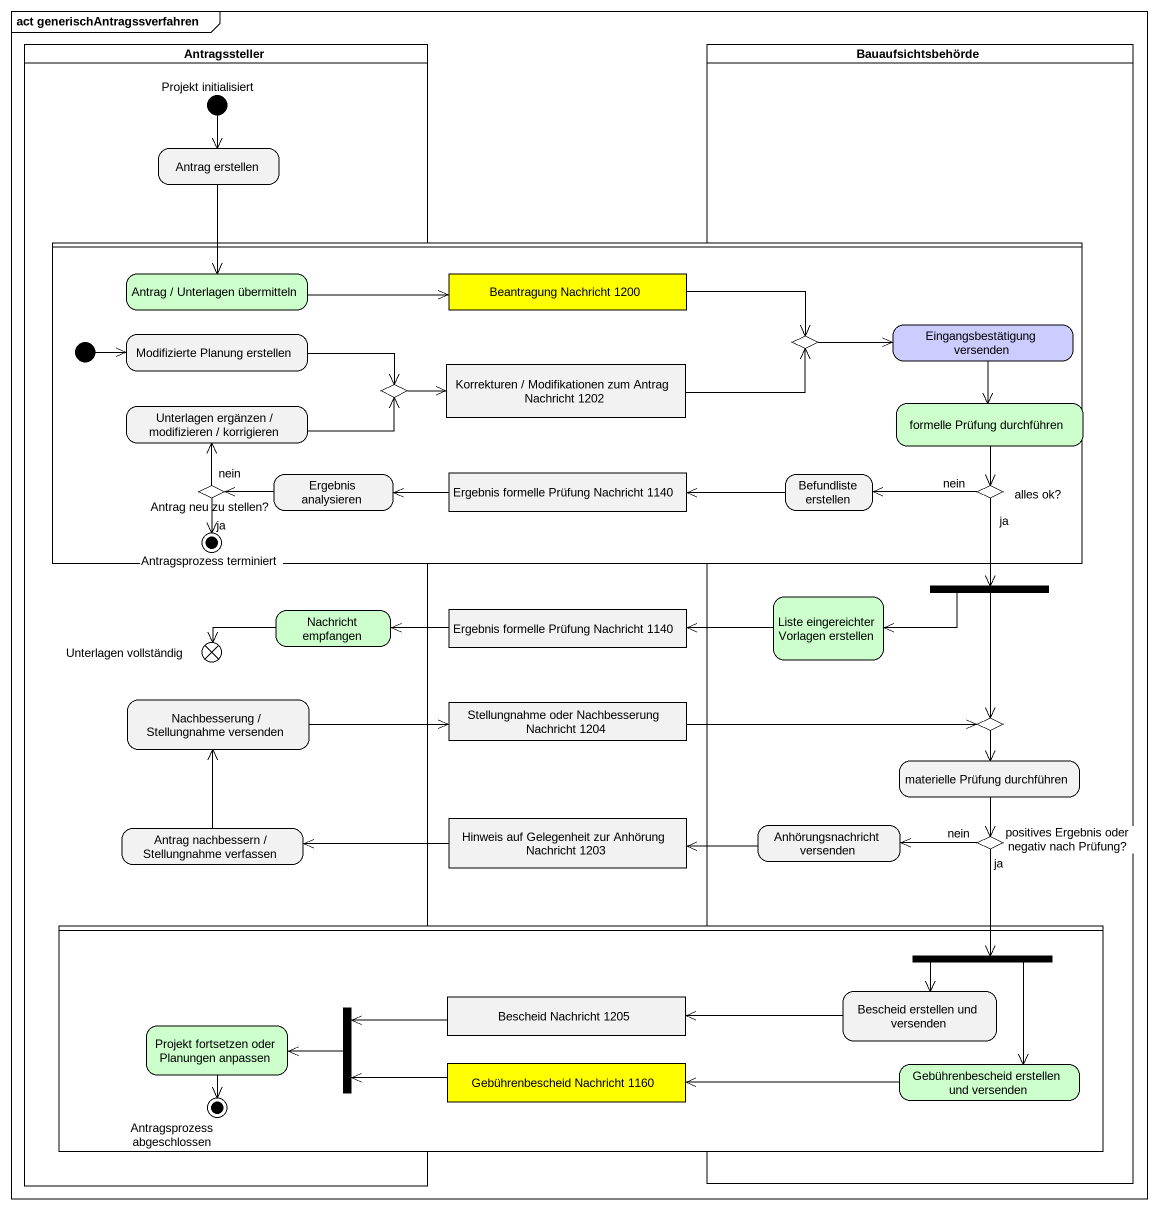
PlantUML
@startuml
mainframe act generischAntragssverfahren
hide empty description
state Antragssteller <<partition>> {
  state "Projekt initialisiert" as Projekt_initialisiert <<start>>
  state "Antrag erstellen" as Antrag_erstellen
  state "Nachricht empfangen" as Nachricht_empfangen #CCFFCC
  state "Unterlagen vollständig" as Unterlagen_vollständig <<end>>
  state "Nachbesserung / Stellungnahme versenden" as Nachbesserung_Stellungnahme
  state "Antrag nachbessern / Stellungnahme verfassen" as Antrag_nachbessern
}
state Bauaufsichtsbehörde <<partition>> {
  state fork1 <<fork>>
  state "Liste eingereichter Vorlagen erstellen" as Liste_eingereichter #CCFFCC
  state choice3 <<choice>>
  state "materielle Prüfung durchführen" as materielle_Prüfung
  state "Anhörungsnachricht versenden" as Anhörungsnachricht_versenden
  state "positives Ergebnis oder negativ nach Prüfung?" as positives_Ergebnis_oder <<choice>>
}
state " " as lane1 <<partition>> {
  state "Antrag / Unterlagen übermitteln" as Antrag_Unterlagen #CCFFCC
  state "Beantragung Nachricht 1200" as Beantragung_Nachricht_1200 <<object>> #FFFF00
  state "Modifizierte Planung erstellen" as Modifizierte_Planung
  state choice1 <<choice>>
  state "Eingangsbestätigung versenden" as Eingangsbestätigung #CCCCFF
  state choice2 <<choice>>
  state "Korrekturen / Modifikationen zum Antrag Nachricht 1202" as Korrekturen_Modifikationen <<object>>
  state "Unterlagen ergänzen / modifizieren / korrigieren" as Unterlagen_ergänzen
  state "formelle Prüfung durchführen" as formelle_Prüfung_durchführen #CCFFCC
  state "Antrag neu zu stellen?" as Antrag_neu_zu_stellen <<choice>>
  state "Ergebnis analysieren" as Ergebnis_analysieren
  state "Ergebnis formelle Prüfung Nachricht 1140" as Ergebnis_formelle_Prüfung <<object>>
  state "Befundliste erstellen" as Befundliste_erstellen
  state "alles ok?" as alles_ok <<choice>>
  state "Antragsprozess terminiert" as Antragsprozess_terminiert <<end>>
  [*] -right-> Modifizierte_Planung
}
state "Ergebnis formelle Prüfung Nachricht 1140" as Ergebnis_formelle_Prüfung_2 <<object>>
state "Stellungnahme oder Nachbesserung Nachricht 1204" as Stellungnahme_oder <<object>>
state "Hinweis auf Gelegenheit zur Anhörung Nachricht 1203" as Hinweis_auf_Gelegenheit_zur <<object>>
state " " as lane2 <<partition>> {
  state fork2 <<fork>>
  state "Projekt fortsetzen oder Planungen anpassen" as Projekt_fortsetzen_oder #CCFFCC
  state fork3 <<join>>
  state "Bescheid Nachricht 1205" as Bescheid_Nachricht_1205 <<object>>
  state "Bescheid erstellen und versenden" as Bescheid_erstellen_und
  state "Gebührenbescheid Nachricht 1160" as Gebührenbescheid_Nachricht <<object>> #FFFF00
  state "Gebührenbescheid erstellen und versenden" as Gebührenbescheid_erstellen #CCFFCC
  state "Antragsprozess abgeschlossen" as Antragsprozess_abgeschlossen <<end>>
}
Projekt_initialisiert --> Antrag_erstellen
Antrag_erstellen --> Antrag_Unterlagen
Antrag_Unterlagen -right-> Beantragung_Nachricht_1200
Beantragung_Nachricht_1200 -right-> choice1
Modifizierte_Planung -right-> choice2
choice1 -right-> Eingangsbestätigung
Eingangsbestätigung --> formelle_Prüfung_durchführen
choice2 -right-> Korrekturen_Modifikationen
Korrekturen_Modifikationen -right-> choice1
Unterlagen_ergänzen -right-> choice2
formelle_Prüfung_durchführen --> alles_ok
Antrag_neu_zu_stellen -up-> Unterlagen_ergänzen : nein
Antrag_neu_zu_stellen --> Antragsprozess_terminiert : ja
Ergebnis_analysieren -left-> Antrag_neu_zu_stellen
Ergebnis_formelle_Prüfung -left-> Ergebnis_analysieren
Befundliste_erstellen -left-> Ergebnis_formelle_Prüfung
alles_ok -left-> Befundliste_erstellen : nein
alles_ok --> fork1 : ja
fork1 -left-> Liste_eingereichter
fork1 --> choice3
Nachricht_empfangen -left-> Unterlagen_vollständig
Ergebnis_formelle_Prüfung_2 -left-> Nachricht_empfangen
Liste_eingereichter -left-> Ergebnis_formelle_Prüfung_2
Nachbesserung_Stellungnahme -right-> Stellungnahme_oder
Stellungnahme_oder -right-> choice3
choice3 --> materielle_Prüfung
materielle_Prüfung --> positives_Ergebnis_oder
Antrag_nachbessern -up-> Nachbesserung_Stellungnahme
Hinweis_auf_Gelegenheit_zur -left-> Antrag_nachbessern
Anhörungsnachricht_versenden -left-> Hinweis_auf_Gelegenheit_zur
positives_Ergebnis_oder -left-> Anhörungsnachricht_versenden : nein
positives_Ergebnis_oder --> fork2 : ja
fork2 --> Bescheid_erstellen_und
fork2 --> Gebührenbescheid_erstellen
Projekt_fortsetzen_oder --> Antragsprozess_abgeschlossen
fork3 -left-> Projekt_fortsetzen_oder
Bescheid_Nachricht_1205 -left-> fork3
Bescheid_erstellen_und -left-> Bescheid_Nachricht_1205
Gebührenbescheid_Nachricht -left-> fork3
Gebührenbescheid_erstellen -left-> Gebührenbescheid_Nachricht
@enduml
